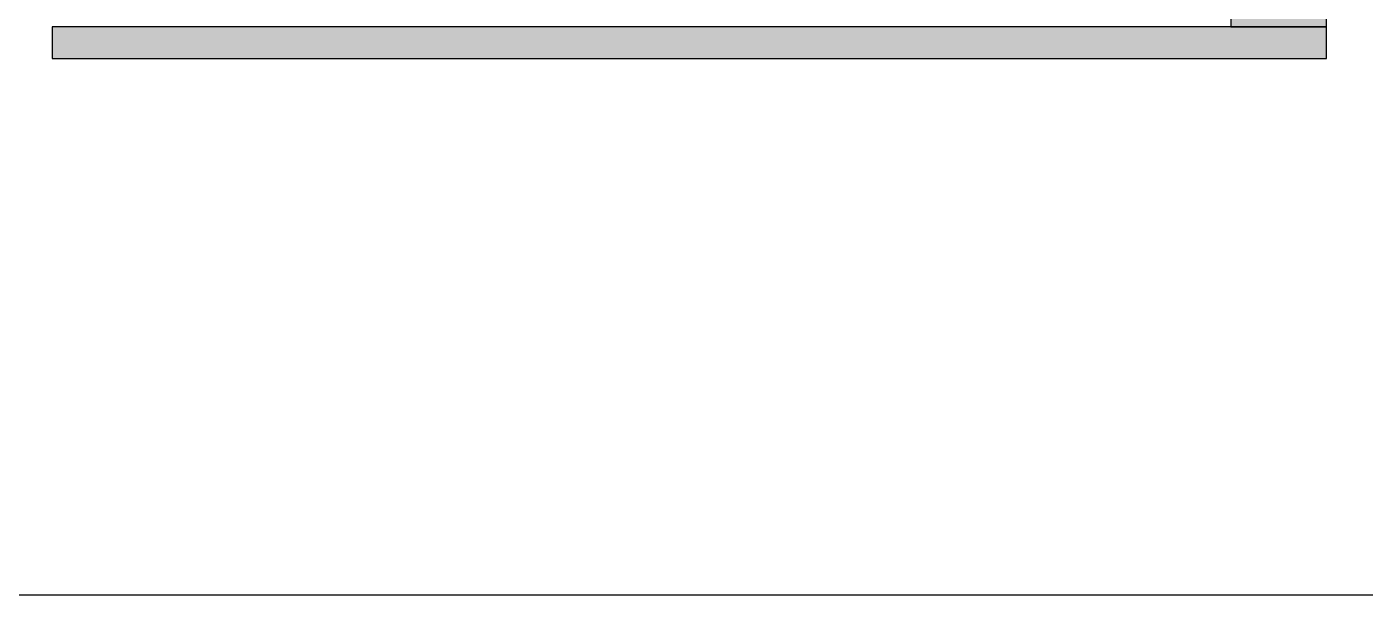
# Model space of a CAD drawing. Header units: millimetres. Extents: x -94739 to 67223, y -48947 to 34737.
# Drawn here: x -54884 to -50682, y -48944 to -47158 of the extents above; entities that cross this region are included whole.
import ezdxf

# ---------------------------------------------------------------- set-up
doc = ezdxf.new("R2010")
doc.units = ezdxf.units.MM
for name, color, linetype in [('DT-常规填充', 250, 'Continuous'), ('DT-深灰填充', 251, 'Continuous'), ('DT-通用', 200, 'Continuous')]:
    doc.layers.add(name, color=color, linetype=linetype)

# ---------------------------------------------------------------- blocks, each defined once
blk = doc.blocks.new('*U639')
at = {"layer": 'DT-深灰填充'}
blk.add_hatch(color=256, dxfattribs=at).paths.add_polyline_path([(0, -100), (3999.9, -100), (3999.9, 0), (0, 0)])
at = {"layer": 'DT-通用', "color": 200, "ltscale": 10}
blk.add_lwpolyline([(0, -100), (3999.9, -100), (3999.9, 0), (0, 0)], close=True, dxfattribs=at)
blk = doc.blocks.new('*U135')
at = {"layer": 'DT-常规填充'}
h = blk.add_hatch(dxfattribs=at)
h.set_pattern_fill('钢筋混凝土', color=256, scale=10, style=0, pattern_type=2)
h.set_pattern_definition([(45, (-188199.607, 178096.54), (-35.355339, 35.355339), []), (50, (-188199.61, 178096.54), (71.726018, -6.275213), [7.5, -82.5]), (355, (-188199.61, 178096.54), (-13.875133, 75.219213), [6, -66]), (100.4514, (-188193.63, 178096.016), (57.850938, 68.943954), [6.37402, -70.114211]), (46.1842, (-188199.61, 178116.54), (106.724105, -16.5519), [11.25, -123.75]), (96.6356, (-188190.71, 178115.16), (93.46627, 97.411787), [9.56103, -105.1713]), (351.1842, (-188199.61, 178116.54), (93.466195, 97.41186), [9, -99]), (21, (-188189.61, 178111.54), (59.690705, -40.261889), [7.5, -82.5]), (326, (-188189.61, 178111.54), (24.331533, 72.515005), [6, -66]), (71.4514, (-188184.63, 178108.183), (84.022263, 32.25305), [6.37402, -70.114211]), (37.5, (-188199.607, 178096.539), (1.2159855, 33.2893854), [0.5, -65.2, 0.5, -67, 0.5, -66.25]), (7.5, (-188199.607, 178096.54), (26.3069537, 39.441171), [0.5, -38.2, 0.5, -63.7, 0.5, -25.25]), (327.5, (-188221.907, 178096.539), (53.3822436, -2.2554872), [0.5, -25, 0.5, -78, 0.5, -103.5]), (317.5, (-188231.907, 178096.54), (58.318617, 10.010498), [0.5, -32.5, 0.5, -51.8, 0.5, -73.5])])
h.paths.add_polyline_path([(-2600, 299.9), (0, 299.9), (0, 0), (-2600, 0)])
at = {"layer": 'DT-通用', "color": 200, "ltscale": 10}
blk.add_lwpolyline([(-2600, 299.9), (0, 299.9), (0, 0), (-2600, 0)], close=True, dxfattribs=at)

msp = doc.modelspace()

# ---------------------------------------------------------------- linework, layer by layer
at = {"layer": 'DT-通用', "ltscale": 300}
msp.add_lwpolyline([(-58660.2, -41170.9), (-46461.4, -41170.9), (-46461.4, -48944.1), (-58660.2, -48944.1)], close=True, dxfattribs=at)

# ---------------------------------------------------------------- block references
at = {"xscale": -1, "rotation": 89.9999999999992}
msp.add_blockref('*U135', (-50804.3, -47157.9), dxfattribs=at)
msp.add_blockref('*U639', (-54804.2, -47157.9))

doc.saveas('drawing.dxf')
